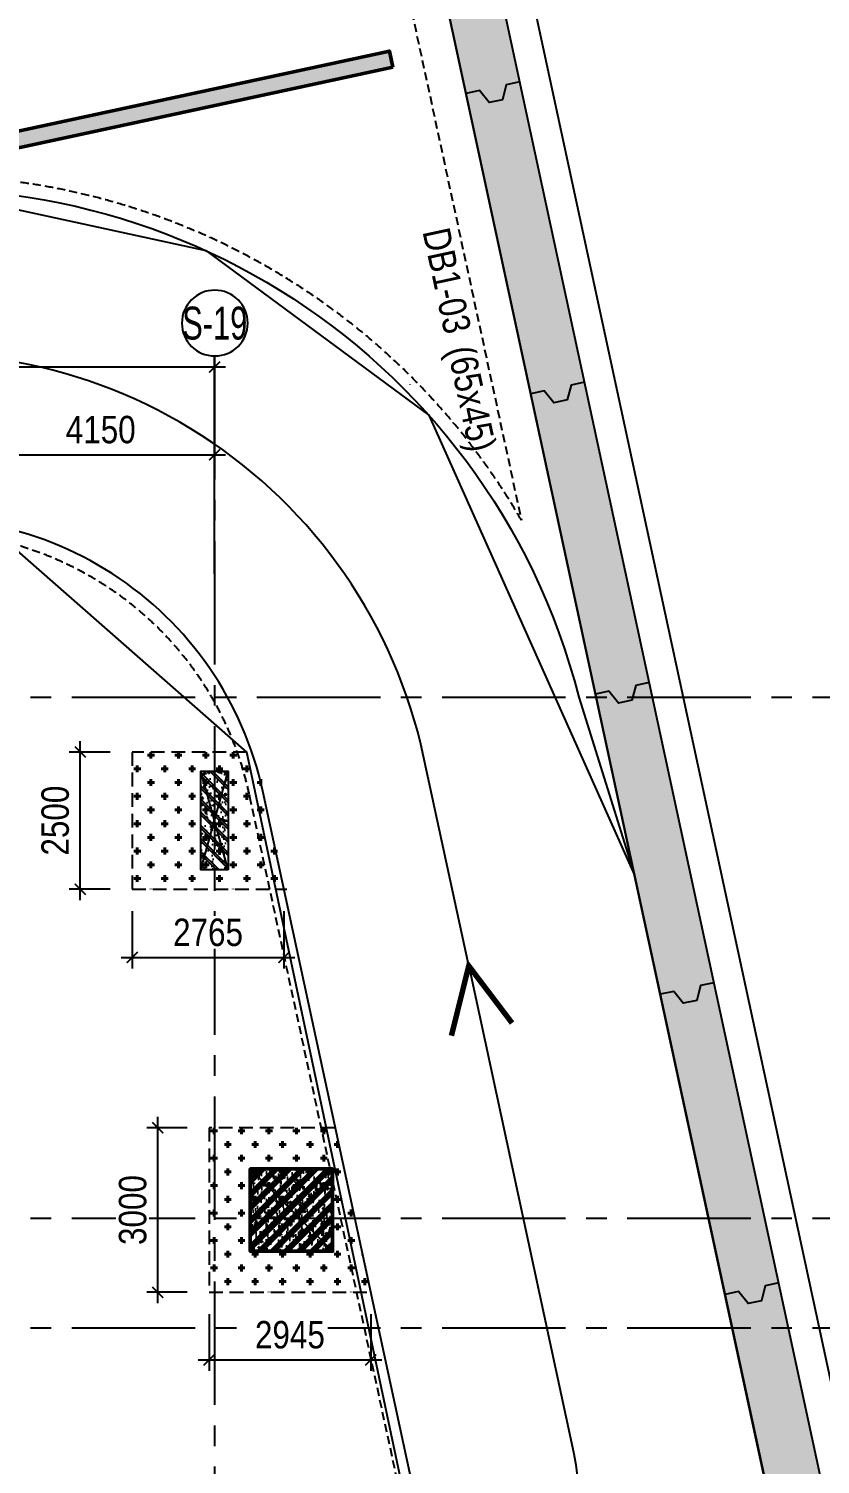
# Model space of a CAD drawing. Header units: millimetres. Extents: x -1534340 to 1713810, y -1348191 to 1114081.
# Drawn here: x 1144068 to 1158494, y -335483 to -309309 of the extents above; entities that cross this region are included whole.
import ezdxf
from ezdxf.enums import TextEntityAlignment as Align
from ezdxf.xclip import XClip

# ---------------------------------------------------------------- set-up
doc = ezdxf.new("R2010")
doc.units = ezdxf.units.MM
doc.header["$LTSCALE"] = 100
doc.header["$XCLIPFRAME"] = 0
doc.header["$PDMODE"] = 32
doc.header["$PDSIZE"] = 2.5
for name, pattern in [('CENTER2', [1.125, 0.75, -0.125, 0.125, -0.125]), ('DASHED', [4.5, 3, -1.5]), ('HIDDEN', [0.375, 0.25, -0.125]), ('Xref_ST_MBDV Cot vach 30.7.2022$0$DASHDOT', [1, 0.5, -0.25, 0, -0.25])]:
    doc.linetypes.add(name, pattern=pattern)
for name, color, linetype, lineweight in [('0-Hatch', 250, 'Continuous', 40), ('ccu12-Tencaukien', 9, 'Continuous', 15), ('KT-Net cot', 2, 'Continuous', 50), ('KT-Net cot vach', 6, 'Continuous', 50), ('KT-Vat lieu', 250, 'Continuous', 9)]:
    doc.layers.add(name, color=color, linetype=linetype, lineweight=lineweight)
for name, color, linetype in [('0-khuat', 3, 'HIDDEN'), ('ccu11-Khuat', 9, 'DASHED'), ('ccu11-Manh', 8, 'Continuous'), ('ccu11-Thay', 7, 'Continuous'), ('ccu12-Hatch', 250, 'Continuous'), ('ccu12-Manh', 8, 'Continuous'), ('ccu12-Text', 31, 'Continuous'), ('ccu12-Truc', 13, 'CENTER2'), ('KC-Betong', 6, 'Continuous'), ('KC2-DIM', 251, 'Continuous'), ('KT-Dim', 8, 'Continuous'), ('Xref_ST_MBDV Cot vach 30.7.2022$0$Xref_ST_MBDV Cot vach 30.7.2022|Xref_ST_MBDV Cot vach 30.7.2022|Xref_ST_MBDV Cot vach 30.7.2022|Xref_ST_MBDV Cot vach 30.7.2022|A-CORE-OTLN', 2, 'Continuous'), ('Xref_ST_MBDV Cot vach 30.7.2022$0$Xref_ST_MBDV Cot vach 30.7.2022|Xref_ST_MBDV Cot vach 30.7.2022|Xref_ST_MBDV Cot vach 30.7.2022|Xref_ST_MBDV Cot vach 30.7.2022|A-WALL-PATT', 251, 'Continuous'), ('Xref_ST_MBDV Cot vach 30.7.2022$0$Xref_ST_MBDV Cot vach 30.7.2022|Xref_ST_MBDV Cot vach 30.7.2022|Xref_ST_MBDV Cot vach 30.7.2022|Xref_ST_MBDV Cot vach 30.7.2022|ccu12-Thay', 7, 'Continuous'), ('Xref_ST_MBDV Cot vach 30.7.2022$0$Xref_ST_MBDV Cot vach 30.7.2022|Xref_ST_MBDV Cot vach 30.7.2022|Xref_ST_MBDV Cot vach 30.7.2022|Xref_ST_MBDV Cot vach 30.7.2022|Site_plot line', 1, 'Xref_ST_MBDV Cot vach 30.7.2022$0$DASHDOT'), ('Xref_ST_MBDV Cot vach 30.7.2022|Xref_ST_MBDV Cot vach 30.7.2022|Xref_ST_MBDV Cot vach 30.7.2022|Xref_ST_MBDV Cot vach 30.7.2022|A-GRID-SYM', 50, 'Continuous'), ('Xref_ST_MBDV Cot vach 30.7.2022|Xref_ST_MBDV Cot vach 30.7.2022|Xref_ST_MBDV Cot vach 30.7.2022|Xref_ST_MBDV Cot vach 30.7.2022|KC-Betong', 6, 'Continuous')]:
    doc.layers.add(name, color=color, linetype=linetype)
doc.styles.add('Arial Narrow', font='ARIALN.TTF')
doc.styles.add('HBA-Text', font='GOTHIC.TTF')
doc.dimstyles.new('ccu12-200', dxfattribs={"dimscale": 200, "dimtxt": 2.5, "dimasz": 1, "dimexe": 1, "dimexo": 2, "dimgap": 1, "dimtad": 1, "dimdec": 0, "dimrnd": 5, "dimdsep": 46, "dimtxsty": 'Arial Narrow', "dimblk": 'ARCHTICK', "dimcen": -1, "dimdle": 1, "dimclrd": 256, "dimclre": 256, "dimclrt": 3, "dimadec": 0, "dimazin": 2, "dimtfac": 0.1, "dimtdec": 0, "dimtmove": 0, "dimatfit": 1, "dimldrblk": 'ARCHTICK', "dimfxl": 1, "dimtvp": 0.8333333333333334, "dimtolj": 1, "dimtzin": 12, "dimarcsym": 0})

# ---------------------------------------------------------------- blocks, each defined once
blk = doc.blocks.new('MBKC-B1-PN')
at = {"layer": '0-Hatch', "ltscale": 2}
h = blk.add_hatch(dxfattribs=at)
h.set_pattern_fill('CROSS', color=256, scale=1000.000000000006, angle=90.00000000000001, style=0)
h.set_pattern_definition([(90, (1648795.804644322, -7892615.616708719), (-250.0000000000016, 250.0000000000015), [125.0000000000008, -375.0000000000023]), (180, (1648858.304644322, -7892553.116708719), (-250.0000000000015, -250.0000000000016), [125.0000000000008, -375.0000000000023])])
edge = h.paths.add_edge_path()
edge.add_line((101553.2101972667, -18576.61670866824), (101114.1348522825, -16789.66159481514))
edge.add_arc((100067.0759963382, -16799.69477553252), 1047.106925068649, 0.5490057349479628, 43.67353934010852)
edge.add_line((100824.4339181602, -16076.61670866824), (98736.80464431108, -16076.6167086683))
edge.add_line((98736.80464431108, -16076.6167086683), (98736.80464431108, -18576.61670866824))
edge.add_line((98736.80464431108, -18576.61670866824), (101553.2101972667, -18576.61670866824))
h = blk.add_hatch(dxfattribs=at)
h.set_pattern_fill('CROSS', color=256, scale=1000.000000000006, angle=90.00000000000001, style=0)
h.set_pattern_definition([(90, (1650195.804633926, -7899715.616671358), (-250.0000000000016, 250.0000000000015), [125.0000000000008, -375.0000000000023]), (180, (1650258.304633926, -7899653.116671358), (-250.0000000000015, -250.0000000000016), [125.0000000000008, -375.0000000000023])])
h.paths.add_polyline_path([(103083.6488955882, -25926.6166713073), (102436.984653458, -22926.6166713073), (100136.8046339147, -22926.6166713073), (100136.8046339147, -25926.6166713073)])
at = {"layer": '0-khuat', "ltscale": 10}
for points in [[(100824.4339181602, -16076.61670866824), (98736.80464431108, -16076.61670866824), (98736.80464431108, -18576.61670866824), (101553.2101972667, -18576.61670866824)], [(102436.984653458, -22926.6166713073), (100136.8046339147, -22926.6166713073), (100136.8046339147, -25926.6166713073), (103083.6488955882, -25926.6166713073)]]:
    blk.add_lwpolyline(points, dxfattribs=at)
at = {"layer": 'ccu11-Khuat', "ltscale": 0.5}
for points in [[(64992.858256415, -41259.67588329985), (86647.00724546285, -40575.28673728317), (86647.00724546285, -34672.34070721071), (99736.2720188559, -34258.64859011065, 0.4681895009446196), (103567.4013430104, -29357.2740589765), (100869.7479684651, -16842.34034781862, 0.4142135623734859), (93680.75955739152, -12203.00358212186), (90503.73006778164, -12887.82737116754), (89165.48201694572, -6679.436848046898)], [(92310.27698922902, 50866.59806175606), (105829.3848882704, -11851.1479566737, 0.2837891548357015), (94227.44293558202, -5588.307141001336)]]:
    blk.add_lwpolyline(points, format="xyb", dxfattribs=at)
at = {"layer": 'ccu11-Thay'}
blk.add_lwpolyline([(86897.00724546285, -41217.70993746206), (86897.00724546285, -34914.56417634879), (99744.1694382194, -34508.52382051066, 0.4681895009446107), (103811.7882268277, -29304.59530597302), (101114.1348522825, -16789.66159481514, 0.4142135623734772), (93628.0808043878, -11958.61669830448), (90695.43819859531, -12590.76173434639), (89431.14812650462, -6725.476522729441), (92363.79073229712, -6093.331486687588, -0.4032773817334345), (106873.8511256131, -15076.61661195703), (107889.4423621271, -18323.41632070072)], format="xyb", dxfattribs=at)
at = {"layer": 'ccu12-Manh'}
for points in [[(104869.852232174, -19975.9190022315), (104046.7774580917, -16157.51655877364, 0.4142135623734784), (92995.93576834258, -9025.974092496035), (90063.29316254985, -9658.119128538005)], [(104869.8522321763, -19975.91900224163), (106744.430832637, -28672.45026993152, -0.4681895009446141), (99838.93847058108, -37507.02658530936), (86897.00724546285, -37916.06215916114)]]:
    blk.add_lwpolyline(points, format="xyb", dxfattribs=at)
at = {"layer": 'ccu12-Manh', "linetype": 'Continuous', "const_width": 100}
blk.add_lwpolyline([(105658.3140935879, -21016.88803680189), (104869.8522321773, -19975.91900223569), (104552.7635536692, -21247.38814716076)], dxfattribs=at)
at = {"layer": 'Xref_ST_MBDV Cot vach 30.7.2022$0$Xref_ST_MBDV Cot vach 30.7.2022|Xref_ST_MBDV Cot vach 30.7.2022|Xref_ST_MBDV Cot vach 30.7.2022|Xref_ST_MBDV Cot vach 30.7.2022|A-CORE-OTLN', "color": 6}
blk.add_lwpolyline([(64968.80776126822, -41910.76057298976), (105785.5588329486, -40620.72874475905), (111202.0284154708, -33691.14119643258), (92975.20629092352, 50866.59806175559)], dxfattribs=at)
blk = doc.blocks.new('Xref_ST_MBDV Cot vach 30.7.2022$0$Tuong Vay01-flat-1')
at = {"layer": 'Xref_ST_MBDV Cot vach 30.7.2022$0$Xref_ST_MBDV Cot vach 30.7.2022|Xref_ST_MBDV Cot vach 30.7.2022|Xref_ST_MBDV Cot vach 30.7.2022|Xref_ST_MBDV Cot vach 30.7.2022|A-WALL-PATT'}
h = blk.add_hatch(dxfattribs=at)
h.set_pattern_fill('ACET-2D-VATLIEU04', color=256, scale=50, pattern_type=2)
h.set_pattern_definition([(49.99999999999999, (-11139561.83942936, -1407213.44759845), (-225.902473859489, 189.5546824974008), [37.49999998626113, -412.4999998488724]), (355, (-11139561.83942936, -1407213.44759845), (32.12721218541265, 367.2157156157773), [29.99999999490911, -329.9999999440002]), (100.4514, (-11139531.95358936, -1407216.06226845), (-341.2315265778452, -62.9441868767608), [31.87009499667636, -350.57105596344]), (46.18420000000001, (-11139561.83942936, -1407113.44759845), (-319.1804974675179, 306.2520974436775), [56.24999996954708, -618.749999665018]), (96.6356, (-11139517.37105686, -1407120.34425195), (-516.9959221575409, -60.14402179722674), [47.80514400473094, -525.8565000520404]), (351.1842, (-11139561.83942936, -1407113.44759845), (84.74077420309186, 546.3954293043353), [45.00000000792112, -495.0000000871323]), (21, (-11139511.83942936, -1407138.44759845), (-105.6808218676597, 275.3079533968121), [37.49999999934682, -412.499999992815]), (326.0000000000001, (-11139511.83942936, -1407138.44759845), (206.1288045682013, 305.5985201385338), [30.00000001746614, -330.0000001921275]), (71.4514, (-11139486.96831286, -1407155.22340145), (-328.9637652803212, 110.3801005582791), [31.87009499870726, -350.5710559857798]), (37.50000000000001, (-11139561.83942936, -1407213.44759845), (-78.13452938385308, 101.8269011885859), [0, -325.9999998517854, 0, -334.9999998476936, 0, -331.2499998493985]), (7.499999999999999, (-11139561.83942936, -1407213.44759845), (-23.27934638224542, 176.8241910238285), [0, -191.0000000278261, 0, -318.5000000464012, 0, -126.2500000183929]), (327.5, (-11139673.33942936, -1407213.44759845), (71.94441751949489, 112.9301145330537), [0, -125.0000000614986, 0, -390.0000001918756, 0, -517.5000002546042]), (317.5, (-11139723.33942936, -1407213.44759845), (158.0205495897681, 172.4491691102739), [0, -162.4999999478019, 0, -258.9999999168043, 0, -367.4999998819521]), (45, (-11139561.83942936, -1407213.44759845), (-150.2601910028607, 150.2601910026278), []), (45, (-11139561.83942936, -1407152.19759845), (-150.2601910028607, 150.2601910026278), [])])
h.paths.add_polyline_path([(-82665.42454257607, -118500.0088302612), (-81837.41861176863, -121132.0343658989), (-80902.71611081436, -123728.0834242017), (-79862.87874617614, -126283.8385967175), (-78719.63840653747, -128795.0430432414), (-77474.89874527603, -131257.5152608277), (-76130.7324262727, -133667.1548922951), (-74689.37767251953, -136019.9495540815), (-73153.2345392555, -138311.981517314), (-71524.86091735773, -140539.4342316107), (-69806.96827445179, -142698.5986796832), (-68002.4171395041, -144785.8795539467), (-66114.21234000102, -146797.8012427511), (-64145.497998368, -148731.0136179249), (-62099.55229647644, -150582.2976132843), (-59979.78201714717, -152348.5705846979), (-57789.71687134914, -154026.8914431464), (-55533.00362077914, -155614.4655520306), (-53213.40000534989, -157108.6493807235), (-50834.76848621853, -158506.954906286), (-48401.06981415115, -159807.0537564463), (-45916.35643433966, -161006.7810866404), (-43384.76573854871, -162104.1391847725), (-40810.51317570359, -163097.3007977149), (-38197.88523275405, -163984.6121738681), (-35551.23229684308, -164764.5958169776), (-32874.96141154505, -165435.9529462866), (-30173.5289383363, -165997.5656592443), (-27451.44813587703, -166448.4963081502), (-24701.85157574899, -166789.3238736566), (-4396.734290909022, -168938.2567786218), (36420.01678077132, -167648.2249503911), (41836.4863632936, -160718.6374020646), (12445.38596707024, -24367.66042796941), (8472.910947457654, -9248.974452903174), (-4718.707271176856, -5521.400683149928), (-10557.45827306993, -9946.818014640827), (-34021.18647153303, -27848.24941525888), (-39776.65152562223, -32008.57135346811), (-41248.85870469548, -35293.77142358455), (-45787.31564925052, -38574.38242801698), (-49368.4870454669, -38942.00303377653), (-57644.18705056235, -44924.06981060421), (-59844.65461433306, -46601.45355761005), (-61968.93197572604, -48362.30333496258), (-64019.60134904832, -50208.3517090485), (-65993.2459566202, -52136.53199238679), (-67886.59205765836, -54143.61763671576), (-69696.47008413821, -56226.27801198442), (-71419.8706161473, -58381.05012253253), (-73053.93764149398, -60604.33085121214), (-74595.93274202198, -62892.42844269238), (-76043.29574720934, -65241.53179885377), (-77393.615911806, -67647.72832025355), (-78644.64476583898, -70107.01135663176), (-79794.29917307012, -72615.28586126259), (-80840.66479975358, -75168.37520986283), (-81781.99930225872, -77762.02815519366), (-82616.73522835784, -80391.9259061541), (-83343.48262714595, -83053.68931881292), (-83961.03136360087, -85742.88618860021), (-84468.3531336058, -88455.03863057657), (-84864.60300002433, -91185.62932156771), (-85149.1148865223, -93930.11565387133), (-85321.41487544402, -96683.60341540864), (-85381.30445068702, -99529.50948559865), (-85328.50406530127, -102200.8374458619), (-85163.21024433896, -104955.3926120612), (-84885.69993967563, -107700.5945179402), (-84496.42936686985, -110432.1923394061), (-83996.04728951491, -113145.6335586284), (-83385.3738030456, -115836.3975027683)], flags=16)
h.paths.add_polyline_path([(-83625.45879450254, -118780.6341908188), (-82785.20518665202, -121451.592054751), (-81836.67593448795, -124086.0436255364), (-80781.45706173405, -126679.6041032514), (-79621.30565389246, -129227.9548506811), (-78358.15352366865, -131726.8525110248), (-76994.10399421491, -134172.1360737709), (-75531.42839684151, -136559.7338032422), (-73972.56228888594, -138885.6700187323), (-72320.10139823705, -141146.0717144171), (-70576.79730102606, -143337.1750085717), (-68745.55283991061, -145455.3314108832), (-66829.41729043424, -147497.0138977058), (-64831.58128353581, -149458.8227850739), (-62755.37149274349, -151337.4913895966), (-60604.24509477988, -153129.8914679771), (-58381.7840128839, -154833.0384259534), (-56091.68895242736, -156444.0962880657), (-53737.77323871478, -157960.3824199464), (-51323.95646727085, -159379.3719952791), (-48854.25797718205, -160698.7021999834), (-46332.79015832208, -161916.1761666269), (-43763.75160367042, -163029.7666325136), (-41151.42011806555, -164037.6193153583), (-38500.14559506811, -164938.0560009221), (-35814.34277378954, -165729.5773374715), (-33098.48388773762, -166410.8653324069), (-30357.09121792205, -166980.7855469028), (-27594.72956264392, -167438.3889849058), (-24815.98988816142, -167782.8289991841), (-4433.735052675009, -169939.9255319908), (36919.56229590811, -168632.9359166666), (42912.68845487945, -160965.5998827359), (13418.22973546013, -24135.12373521132), (9294.838300889242, -8442.070929647249), (-4925.935208282433, -4423.687328800617), (-11162.76267831214, -9150.82235655561), (-34617.47974592447, -27045.37879939191), (-40579.63196872547, -31355.10398377781), (-42051.83914779872, -34640.30405389448), (-46155.98199344426, -37606.97231750819), (-49737.15338966064, -37974.59292326774), (-58240.31235744618, -44121.0777798905), (-60467.11885703541, -45818.53930653841), (-62622.81900685839, -47605.43596977205), (-64703.8232677374, -49478.79233927629), (-66706.66158131324, -51435.49383058609), (-68628.013630962, -53472.26783320424), (-70464.66541309468, -55585.73726807744), (-72213.55809716694, -57772.38228180911), (-73871.79587351345, -60028.54927773564), (-75436.60120790266, -62350.49395546387), (-76905.37393212318, -64734.34577669739), (-78275.66833624989, -67176.13529814105), (-79545.20269040763, -69671.7966022063), (-80711.86304414831, -72217.17406733404), (-81773.70674647763, -74808.02928769216), (-82728.96568063274, -77440.04813065287), (-83576.04920824617, -80108.84792049509), (-84313.5468179807, -82809.98473610263), (-84940.23047422245, -85538.9608107484), (-85455.05666192248, -88291.23202148662), (-85857.16812421381, -91062.21545574092), (-86145.88844638877, -93847.29761108034), (-86320.75738810934, -96641.83923533), (-86381.51240370423, -99528.87035845965), (-86327.91179009154, -102240.684236032), (-86160.19218073785, -105035.6641918905), (-85878.57688103244, -107821.473743778), (-85483.548480995, -110593.4755141111), (-84975.76463904232, -113347.0545681345), (-84356.0573821161, -116077.6233250971)])
at = {"layer": 'Xref_ST_MBDV Cot vach 30.7.2022$0$Xref_ST_MBDV Cot vach 30.7.2022|Xref_ST_MBDV Cot vach 30.7.2022|Xref_ST_MBDV Cot vach 30.7.2022|Xref_ST_MBDV Cot vach 30.7.2022|A-CORE-OTLN', "color": 6}
for points in [[(-4433.735052675009, -169939.9255319908), (36919.56229590811, -168632.9359166666), (42912.68845487945, -160965.5998827359), (13418.22973546013, -24135.12373521132)], [(-4396.734290909022, -168938.2567786218), (36420.01678077132, -167648.2249503911), (41836.4863632936, -160718.6374020646), (12445.38596707024, -24367.66042796941)]]:
    blk.add_lwpolyline(points, dxfattribs=at)
at = {"layer": 'Xref_ST_MBDV Cot vach 30.7.2022$0$Xref_ST_MBDV Cot vach 30.7.2022|Xref_ST_MBDV Cot vach 30.7.2022|Xref_ST_MBDV Cot vach 30.7.2022|Xref_ST_MBDV Cot vach 30.7.2022|ccu12-Thay', "ltscale": 10}
for points in [[(36428.30904737301, -130883.3145866711), (36184.08561728895, -130935.958106447), (36114.52443474531, -131206.8654371127), (35869.97409719415, -131259.5794233456), (35694.98494218662, -131041.3860789109), (35450.76151210442, -131094.029598685)], [(37608.31311465055, -136357.5807841818), (37364.08968456648, -136410.2243039578), (37294.52850202285, -136681.1316346235), (37049.97816447169, -136733.8456208564), (36874.98900946416, -136515.6522764217), (36630.76557938196, -136568.2957961957)], [(38788.31718192622, -141831.8469816926), (38544.09375184216, -141884.4905014685), (38474.53256929852, -142155.3978321343), (38229.98223174736, -142208.1118183671), (38054.99307673983, -141989.9184739324), (37810.76964665763, -142042.5619937065)], [(39968.32124920376, -147306.1131792036), (39724.09781911969, -147358.7566989795), (39654.53663657606, -147629.6640296453), (39409.98629902489, -147682.3780158781), (39234.99714401737, -147464.1846714434), (38990.77371393517, -147516.8281912175)], [(41148.32531648129, -152780.3793767144), (40904.10188639723, -152833.0228964903), (40834.54070385359, -153103.930227156), (40589.99036630243, -153156.6442133889), (40415.0012112949, -152938.4508689542), (40170.7777812127, -152991.0943887283)]]:
    blk.add_lwpolyline(points, dxfattribs=at)
at = {"layer": 'Xref_ST_MBDV Cot vach 30.7.2022$0$Xref_ST_MBDV Cot vach 30.7.2022|Xref_ST_MBDV Cot vach 30.7.2022|Xref_ST_MBDV Cot vach 30.7.2022|Xref_ST_MBDV Cot vach 30.7.2022|Site_plot line', "ltscale": 5000}
blk.add_line((43504.5996052511, -161101.4292471041), (13953.29380807281, -24007.22855418688), dxfattribs=at)
blk = doc.blocks.new('_ARCHTICK')
at = {"color": 0, "linetype": 'ByBlock', "const_width": 0.15}
blk.add_lwpolyline([(-0.5, -0.5), (0.5, 0.5)], dxfattribs=at)
blk = doc.blocks.new('*D1129')
at = {"layer": 'Defpoints', "color": 0, "transparency": 16777216}
for p in [(409199.3874795341, -68274.78057617624), (405049.3874795341, -70845.41449127195, -7.59482372827136e-05), (409199.3874795341, -70726.58228353027)]:
    blk.add_point(p, dxfattribs=at)
at = {"layer": 'KT-Dim', "lineweight": -2, "transparency": 16777216}
for p, q in [((404849.3874795341, -68274.78057617624), (409399.3874795341, -68274.78057617624)), ((405049.3874795341, -70445.41449127195), (405049.3874795341, -68074.78057617624)), ((409199.3874795341, -70326.58228353027), (409199.3874795341, -68074.78057617624))]:
    blk.add_line(p, q, dxfattribs=at)
at = {"layer": 'KT-Dim', "lineweight": -2, "transparency": 16777216, "xscale": 200, "yscale": 200, "zscale": 200, "rotation": 180}
blk.add_blockref('_ARCHTICK', (405049.3874795341, -68274.78057617624), dxfattribs=at)
at = {"layer": 'KT-Dim', "lineweight": -2, "transparency": 16777216, "xscale": 200, "yscale": 200, "zscale": 200}
blk.add_blockref('_ARCHTICK', (409199.3874795341, -68274.78057617624), dxfattribs=at)
at = {"layer": 'KT-Dim', "color": 3, "transparency": 16777216, "insert": (407124.3874795341, -67819.4940823154), "char_height": 500, "attachment_point": 5, "style": 'Arial Narrow'}
blk.add_mtext('\\A1;4150', dxfattribs=at)
blk = doc.blocks.new('*D1130')
at = {"layer": 'Defpoints', "color": 0, "transparency": 16777216}
for p in [(409199.3874795341, -66674.78057617624), (381599.3874795341, -70845.41449127195), (409199.3874795341, -70845.41449127195)]:
    blk.add_point(p, dxfattribs=at)
at = {"layer": 'KT-Dim', "lineweight": -2, "transparency": 16777216}
for p, q in [((381599.3874795341, -70445.41449127195), (381599.3874795341, -66474.78057617624)), ((409199.3874795341, -70445.41449127195), (409199.3874795341, -66474.78057617624)), ((381399.3874795341, -66674.78057617624), (409399.3874795341, -66674.78057617624))]:
    blk.add_line(p, q, dxfattribs=at)
at = {"layer": 'KT-Dim', "lineweight": -2, "transparency": 16777216, "xscale": 200, "yscale": 200, "zscale": 200, "rotation": 180}
blk.add_blockref('_ARCHTICK', (381599.3874795341, -66674.78057617624), dxfattribs=at)
at = {"layer": 'KT-Dim', "lineweight": -2, "transparency": 16777216, "xscale": 200, "yscale": 200, "zscale": 200}
blk.add_blockref('_ARCHTICK', (409199.3874795341, -66674.78057617624), dxfattribs=at)
at = {"layer": 'KT-Dim', "color": 3, "transparency": 16777216, "insert": (395399.3874795341, -66219.4940823154), "char_height": 500, "attachment_point": 5, "style": 'Arial Narrow'}
blk.add_mtext('\\A1;27600', dxfattribs=at)
blk = doc.blocks.new('GRID-SYM-flat-73')
at = {"layer": 'Xref_ST_MBDV Cot vach 30.7.2022|Xref_ST_MBDV Cot vach 30.7.2022|Xref_ST_MBDV Cot vach 30.7.2022|Xref_ST_MBDV Cot vach 30.7.2022|A-GRID-SYM'}
blk.add_circle((-7.267935535991315e-20, -1.216128191088018e-17, -4.068591107726854e-07), 900.0000000000003, dxfattribs=at)
at = {"layer": 'Xref_ST_MBDV Cot vach 30.7.2022|Xref_ST_MBDV Cot vach 30.7.2022|Xref_ST_MBDV Cot vach 30.7.2022|Xref_ST_MBDV Cot vach 30.7.2022|A-GRID-SYM', "style": 'HBA-Text'}
blk.add_attdef('GRID', text='', height=900.0000000000003, rotation=359.6302510781834, dxfattribs=at).set_placement((-7.267935535991315e-20, -1.216128191088018e-17, -4.068591107726854e-07), align=Align.MIDDLE_CENTER)
blk = doc.blocks.new('*U149')
h = blk.add_hatch()
h.set_pattern_fill('VATLIEU04', color=250, scale=40, style=0, pattern_type=2)
h.set_pattern_definition([(49.99999999999999, (-449.9999999999825, 1849.999999999997), (286.9040730403014, -25.10085399303804), [30, -330]), (355, (-449.9999999999825, 1849.999999999997), (-55.50053344520001, 300.8768534800047), [24, -264]), (100.4514, (-426.0913279999825, 1847.908263999997), (231.4037526856086, 275.7758168243814), [25.496076, -280.4568448]), (46.18420000000001, (-449.9999999999825, 1929.999999999997), (426.8964194502578, -66.20760573160723), [45, -495]), (96.6356, (-414.4253019999824, 1924.482677199996), (373.8650822194813, 389.6471483601767), [38.2441152, -420.6852]), (351.1842, (-449.9999999999825, 1929.999999999997), (373.8647780534509, 389.6474403701299), [36, -396]), (21, (-409.9999999999825, 1909.999999999997), (238.7628208473847, -161.0475562661355), [30, -330]), (326.0000000000001, (-409.9999999999825, 1909.999999999997), (97.32613276863269, 290.0600180187412), [24, -264]), (71.4514, (-390.1031067999825, 1896.579357599996), (336.089051432596, 129.012198683981), [25.496076, -280.4568448]), (37.50000000000001, (-449.9999999999825, 1849.999999999997), (4.863942126916267, 133.1575415325246), [0, -260.8, 0, -268, 0, -265]), (7.499999999999999, (-449.9999999999825, 1849.999999999997), (105.2278149768594, 157.7646847529441), [0, -152.8, 0, -254.8, 0, -101]), (327.5, (-539.1999999999825, 1849.999999999997), (213.5289744689636, -9.021948693751902), [0, -100, 0, -312, 0, -414]), (317.5, (-579.1999999999825, 1849.999999999997), (233.2744677369545, 40.04199293292709), [0, -130, 0, -207.2, 0, -294]), (45, (-449.9999999999825, 1849.999999999997), (-120.2081528017131, 120.2081528017131), []), (45, (-449.9999999999825, 1898.999999999997), (-120.2081528017131, 120.2081528017131), [])])
h.paths.add_polyline_path([(-475, -474.9999999999998), (25, -475.0000000000047), (25.00000000001745, 1324.999999999997), (-474.9999999999825, 1325.000000000002)])
at = {"color": 6, "ltscale": 0.25}
blk.add_lwpolyline([(-475, -474.9999999999998), (25, -475.0000000000047), (25.00000000001745, 1324.999999999997), (-474.9999999999825, 1325.000000000002)], close=True, dxfattribs=at)
at = {"layer": 'Defpoints', "linetype": 'ByBlock', "ltscale": 30}
for p, q in [((25, -475.0000000000047), (-474.9999999999825, 1325.000000000002)), ((-475, -474.9999999999998), (25.00000000001745, 1324.999999999997))]:
    blk.add_line(p, q, dxfattribs=at)
blk = doc.blocks.new('*U151')
h = blk.add_hatch()
h.set_pattern_fill('VATLIEU04', color=250, scale=40, style=0, pattern_type=2)
h.set_pattern_definition([(49.99999999999999, (550, -550), (286.9040730403014, -25.10085399303804), [30, -330]), (355, (550, -550), (-55.50053344520001, 300.8768534800047), [24, -264]), (100.4514, (573.908672, -552.091736), (231.4037526856086, 275.7758168243814), [25.496076, -280.4568448]), (46.18420000000001, (550, -470), (426.8964194502578, -66.20760573160723), [45, -495]), (96.6356, (585.574698, -475.5173228), (373.8650822194813, 389.6471483601767), [38.2441152, -420.6852]), (351.1842, (550, -470), (373.8647780534509, 389.6474403701299), [36, -396]), (21, (590, -490), (238.7628208473847, -161.0475562661355), [30, -330]), (326.0000000000001, (590, -490), (97.32613276863269, 290.0600180187412), [24, -264]), (71.4514, (609.8968932, -503.4206424), (336.089051432596, 129.012198683981), [25.496076, -280.4568448]), (37.50000000000001, (550, -550), (4.863942126916267, 133.1575415325246), [0, -260.8, 0, -268, 0, -265]), (7.499999999999999, (550, -550), (105.2278149768594, 157.7646847529441), [0, -152.8, 0, -254.8, 0, -101]), (327.5, (460.8, -550), (213.5289744689636, -9.021948693751902), [0, -100, 0, -312, 0, -414]), (317.5, (420.8, -550), (233.2744677369545, 40.04199293292709), [0, -130, 0, -207.2, 0, -294]), (45, (550, -550), (-120.2081528017131, 120.2081528017131), []), (45, (550, -501), (-120.2081528017131, 120.2081528017131), [])])
h.paths.add_polyline_path([(-475, 475), (1025, 475), (1025, -1025), (-475, -1025)])
at = {"color": 6, "ltscale": 0.25}
blk.add_lwpolyline([(-475, 475), (1025, 475), (1025, -1025), (-475, -1025)], close=True, dxfattribs=at)
at = {"layer": 'Defpoints', "linetype": 'ByBlock', "ltscale": 30}
for p, q in [((1025, 475), (-475, -1025)), ((-475, 475), (1025, -1025))]:
    blk.add_line(p, q, dxfattribs=at)
blk = doc.blocks.new('MBDV-B1-T1-PN')
at = {"layer": 'KT-Net cot vach'}
blk.add_blockref('*U151', (101361.8044801299, -24151.61616647651), dxfattribs=at)
at = {"layer": 'Xref_ST_MBDV Cot vach 30.7.2022|Xref_ST_MBDV Cot vach 30.7.2022|Xref_ST_MBDV Cot vach 30.7.2022|Xref_ST_MBDV Cot vach 30.7.2022|KC-Betong', "linetype": 'ByBlock', "xscale": -1}
blk.add_blockref('*U149', (100011.8044801299, -17751.61616640782, -7.594824095580321e-05), dxfattribs=at)
blk = doc.blocks.new('*U704')
at = {"layer": 'ccu12-Tencaukien', "color": 8, "ltscale": 10000}
blk.add_line((360.6565736538532, -155.3215232637356), (354.4065714950475, -155.3215232637356), dxfattribs=at)
at = {"layer": 'ccu12-Text', "color": 2, "style": 'Arial Narrow', "width": 0.8}
blk.add_attdef('SH', text='', height=300, dxfattribs=at).set_placement((275.6048113084853, 5.864471777974813), align=Align.BOTTOM_RIGHT)
at = {"layer": 'ccu12-Text', "color": 31, "style": 'Arial Narrow', "width": 0.8}
for tag, p in [('(', (507.5315725744504, -75.41116959831947)), ('KT', (632.605666770517, -75.41116959831947)), (')', (962.8971199221714, -75.41116959831947))]:
    blk.add_attdef(tag, text='', height=250, dxfattribs=at).set_placement(p, align=Align.BOTTOM_LEFT)
blk = doc.blocks.new('*D1401')
at = {"layer": 'Defpoints', "color": 0, "ltscale": 0.5, "transparency": 16777216}
for p in [(1146419.776821527, -329347.4463610439), (1147355.240748655, -329347.4463610439), (1147355.240748655, -332347.4463610439)]:
    blk.add_point(p, dxfattribs=at)
at = {"layer": 'KC2-DIM', "lineweight": -2, "ltscale": 0.5, "transparency": 16777216}
for p, q in [((1146419.776821527, -332547.4463610439), (1146419.776821527, -329147.4463610439)), ((1146955.240748655, -329347.4463610439), (1146219.776821527, -329347.4463610439)), ((1146955.240748655, -332347.4463610439), (1146219.776821527, -332347.4463610439))]:
    blk.add_line(p, q, dxfattribs=at)
at = {"layer": 'KC2-DIM', "lineweight": -2, "ltscale": 0.5, "transparency": 16777216, "xscale": 200, "yscale": 200, "zscale": 200}
for p, rotation in [((1146419.776821527, -329347.4463610439), 90), ((1146419.776821527, -332347.4463610439), 270)]:
    blk.add_blockref('_ARCHTICK', p, dxfattribs=dict(at, rotation=rotation))
at = {"layer": 'KC2-DIM', "color": 3, "ltscale": 0.5, "transparency": 16777216, "insert": (1145964.490327666, -330847.4463610441), "char_height": 500, "attachment_point": 5, "rotation": 90, "style": 'Arial Narrow', "bg_fill": 3, "box_fill_scale": 1.1, "bg_fill_color": 256, "bg_fill_true_color": 13158600, "bg_fill_transparency": 0}
blk.add_mtext('\\A1;3000', dxfattribs=at)
blk = doc.blocks.new('*D1402')
at = {"layer": 'Defpoints', "color": 0, "ltscale": 0.5, "transparency": 16777216}
for p in [(1147355.240748654, -332347.4463610438), (1150302.085010328, -332347.4463610438), (1150302.085010328, -333579.0811981114)]:
    blk.add_point(p, dxfattribs=at)
at = {"layer": 'KC2-DIM', "lineweight": -2, "ltscale": 0.5, "transparency": 16777216}
for p, q in [((1147355.240748654, -332747.4463610438), (1147355.240748654, -333779.0811981114)), ((1150302.085010328, -332747.4463610438), (1150302.085010328, -333779.0811981114)), ((1147155.240748654, -333579.0811981114), (1150502.085010328, -333579.0811981114))]:
    blk.add_line(p, q, dxfattribs=at)
at = {"layer": 'KC2-DIM', "lineweight": -2, "ltscale": 0.5, "transparency": 16777216, "xscale": 200, "yscale": 200, "zscale": 200, "rotation": 180}
blk.add_blockref('_ARCHTICK', (1147355.240748654, -333579.0811981114), dxfattribs=at)
at = {"layer": 'KC2-DIM', "lineweight": -2, "ltscale": 0.5, "transparency": 16777216, "xscale": 200, "yscale": 200, "zscale": 200}
blk.add_blockref('_ARCHTICK', (1150302.085010328, -333579.0811981114), dxfattribs=at)
at = {"layer": 'KC2-DIM', "color": 3, "ltscale": 0.5, "transparency": 16777216, "insert": (1148828.662879491, -333123.7947042506), "char_height": 500, "attachment_point": 5, "style": 'Arial Narrow', "bg_fill": 3, "box_fill_scale": 1.1, "bg_fill_color": 256, "bg_fill_true_color": 13158600, "bg_fill_transparency": 0}
blk.add_mtext('\\A1;2945', dxfattribs=at)
blk = doc.blocks.new('*D1403')
at = {"layer": 'Defpoints', "color": 0, "ltscale": 0.5, "transparency": 16777216}
for p in [(1145955.240759051, -324997.4463984047), (1148717.757625162, -324997.4463984047), (1148717.757625162, -326242.4304370435)]:
    blk.add_point(p, dxfattribs=at)
at = {"layer": 'KC2-DIM', "lineweight": -2, "ltscale": 0.5, "transparency": 16777216}
for p, q in [((1145955.240759051, -325397.4463984047), (1145955.240759051, -326442.4304370435)), ((1148717.757625162, -325397.4463984047), (1148717.757625162, -326442.4304370435)), ((1145755.240759051, -326242.4304370435), (1148917.757625162, -326242.4304370435))]:
    blk.add_line(p, q, dxfattribs=at)
at = {"layer": 'KC2-DIM', "lineweight": -2, "ltscale": 0.5, "transparency": 16777216, "xscale": 200, "yscale": 200, "zscale": 200, "rotation": 180}
blk.add_blockref('_ARCHTICK', (1145955.240759051, -326242.4304370435), dxfattribs=at)
at = {"layer": 'KC2-DIM', "lineweight": -2, "ltscale": 0.5, "transparency": 16777216, "xscale": 200, "yscale": 200, "zscale": 200}
blk.add_blockref('_ARCHTICK', (1148717.757625162, -326242.4304370435), dxfattribs=at)
at = {"layer": 'KC2-DIM', "color": 3, "ltscale": 0.5, "transparency": 16777216, "insert": (1147336.499192107, -325787.1439431827), "char_height": 500, "attachment_point": 5, "style": 'Arial Narrow', "bg_fill": 3, "box_fill_scale": 1.1, "bg_fill_color": 256, "bg_fill_true_color": 13158600, "bg_fill_transparency": 0}
blk.add_mtext('\\A1;2765', dxfattribs=at)
blk = doc.blocks.new('*D1404')
at = {"layer": 'Defpoints', "color": 0, "ltscale": 0.5, "transparency": 16777216}
for p in [(1145007.889655899, -322497.4463984048), (1145955.240759051, -322497.4463984048), (1145955.240759051, -324997.4463984048)]:
    blk.add_point(p, dxfattribs=at)
at = {"layer": 'KC2-DIM', "lineweight": -2, "ltscale": 0.5, "transparency": 16777216}
for p, q in [((1145007.889655899, -325197.4463984048), (1145007.889655899, -322297.4463984048)), ((1145555.240759051, -322497.4463984048), (1144807.889655899, -322497.4463984048)), ((1145555.240759051, -324997.4463984048), (1144807.889655899, -324997.4463984048))]:
    blk.add_line(p, q, dxfattribs=at)
at = {"layer": 'KC2-DIM', "lineweight": -2, "ltscale": 0.5, "transparency": 16777216, "xscale": 200, "yscale": 200, "zscale": 200}
for p, rotation in [((1145007.889655899, -322497.4463984048), 90), ((1145007.889655899, -324997.4463984048), 270)]:
    blk.add_blockref('_ARCHTICK', p, dxfattribs=dict(at, rotation=rotation))
at = {"layer": 'KC2-DIM', "color": 3, "ltscale": 0.5, "transparency": 16777216, "insert": (1144552.603162038, -323747.4463984051), "char_height": 500, "attachment_point": 5, "rotation": 90, "style": 'Arial Narrow', "bg_fill": 3, "box_fill_scale": 1.1, "bg_fill_color": 256, "bg_fill_true_color": 13158600, "bg_fill_transparency": 0}
blk.add_mtext('\\A1;2500', dxfattribs=at)
blk = doc.blocks.new('Vach-NN-PN')
at = {"layer": 'KT-Vat lieu'}
h = blk.add_hatch(dxfattribs=at)
h.set_pattern_fill('BTCT', color=256, scale=40)
h.set_pattern_definition([(49.99999999999999, (108165.766868453, -54076.05759553041), (286.9040730403014, -25.10085399303804), [30, -330]), (355, (108165.766868453, -54076.05759553041), (-55.50053344520001, 300.8768534800047), [24, -264]), (100.4514, (108189.6755404533, -54078.14933153044), (231.4037526856086, 275.7758168243814), [25.496076, -280.4568448]), (46.18420000000001, (108165.766868453, -53996.05759553041), (426.8964194502578, -66.20760573160723), [45, -495]), (96.6356, (108201.3415664532, -54001.57491833041), (373.8650822194813, 389.6471483601767), [38.2441152, -420.6852]), (351.1842, (108165.766868453, -53996.05759553041), (373.8647780534509, 389.6474403701299), [36, -396]), (21, (108205.766868453, -54016.05759553041), (238.7628208473847, -161.0475562661355), [30, -330]), (326.0000000000001, (108205.766868453, -54016.05759553041), (97.32613276863269, 290.0600180187412), [24, -264]), (71.4514, (108225.663761653, -54029.47823793039), (336.089051432596, 129.012198683981), [25.496076, -280.4568448]), (37.50000000000001, (108165.766868453, -54076.05759553041), (4.863942126916267, 133.1575415325246), [0, -260.8, 0, -268, 0, -265]), (7.499999999999999, (108165.766868453, -54076.05759553041), (105.2278149768594, 157.7646847529441), [0, -152.8, 0, -254.8, 0, -101]), (327.5, (108076.5668684533, -54076.05759553041), (213.5289744689636, -9.021948693751902), [0, -100, 0, -312, 0, -414]), (317.5, (108036.5668684533, -54076.05759553041), (233.2744677369545, 40.04199293292709), [0, -130, 0, -207.2, 0, -294]), (45, (108165.766868453, -54076.05759553041), (-106.0660171779821, 106.0660171779821), []), (45, (108236.477546453, -54076.05759553041), (-106.0660171779821, 106.0660171779821), [])])
h.paths.add_polyline_path([(105091.726123967, -15518.05671617202), (105028.5116203628, -15224.7924555908), (86552.86320376303, -19207.30618264573), (86616.07770736702, -19500.57044322649)])
at = {"layer": 'KT-Net cot'}
blk.add_lwpolyline([(105091.726123967, -15518.05671617202), (105028.5116203628, -15224.7924555908), (86552.86320376303, -19207.30618264573), (86616.07770736702, -19500.57044322649)], close=True, dxfattribs=at)
blk = doc.blocks.new('Grid-ST-flat-3')
at = {"layer": 'ccu12-Truc', "ltscale": 30}
for p, q in [((409199.3874795341, -66474.78057617624), (409199.3874795341, -104409.5824195731)), ((366096.2468389631, -72696.27186137123), (425824.0468604062, -72696.27186137007)), ((366096.2468389794, -82196.27186137065), (425824.0468603973, -82196.27186136972)), ((366096.2468389806, -84196.27186137141), (425824.046860399, -84196.27186136867))]:
    blk.add_line(p, q, dxfattribs=at)
at = {"layer": 'KT-Dim'}
ref = blk.add_blockref('GRID-SYM-flat-73', (409202.7929266859, -65874.79024047928, 2.712394071846536e-07), dxfattribs=dict(at, xscale=-0.6666666666666665, yscale=0.6666666666666665, zscale=0.6666666666666665, rotation=179.6748020054017))
ref.add_attrib('GRID', 'S-19', dxfattribs={"layer": 'Xref_ST_MBDV Cot vach 30.7.2022|Xref_ST_MBDV Cot vach 30.7.2022|Xref_ST_MBDV Cot vach 30.7.2022|Xref_ST_MBDV Cot vach 30.7.2022|A-GRID-SYM', "height": 600, "style": 'HBA-Text', "width": 0.7}).set_placement((409202.7929266859, -65874.79024047928, -2.531607909422862e-05), align=Align.MIDDLE_CENTER)
for base, p1, p2, picture, middle in [((409199.3874795341, -66674.78057617624), (381599.3874795341, -70845.41449127195), (409199.3874795341, -70845.41449127195), '*D1130', (395399.3874795341, -66219.4940823154)), ((409199.3874795341, -68274.78057617624), (405049.3874795341, -70845.41449127195, -7.59482372827136e-05), (409199.3874795341, -70726.58228353027), '*D1129', (407124.3874795341, -67819.4940823154))]:
    dim = blk.add_linear_dim(base=base, p1=p1, p2=p2, dimstyle='ccu12-200', dxfattribs=at)
    dim.commit()
    dim.dimension.update_dxf_attribs({"geometry": picture, "text_midpoint": middle})

msp = doc.modelspace()

# ---------------------------------------------------------------- hatches: boundary and pattern name
at = {"layer": 'ccu12-Hatch', "ltscale": 0.5}
h = msp.add_hatch(dxfattribs=at)
h.set_pattern_fill('VATLIEU04', color=256, scale=50, pattern_type=2)
h.set_pattern_definition([(49.99999999999999, (826618.0048283928, -166592.8483729344), (358.6300913003767, -31.37606749129755), [37.5, -412.5]), (355, (826618.0048283928, -166592.8483729344), (-69.3756668065, 376.0960668500059), [30, -330]), (100.4514, (826647.8906683929, -166595.4630429344), (289.2546908570108, 344.7197710304768), [31.870095, -350.571056]), (46.18420000000001, (826618.0048283928, -166492.8483729344), (533.6205243128222, -82.75950716450905), [56.25, -618.75]), (96.6356, (826662.4732008928, -166499.7450264345), (467.3313527743517, 487.0589354502209), [47.805144, -525.8565]), (351.1842, (826618.0048283928, -166492.8483729344), (467.3309725668136, 487.0593004626623), [45, -495]), (21, (826668.0048283928, -166517.8483729344), (298.4535260592309, -201.3094453326694), [37.5, -412.5]), (326.0000000000001, (826668.0048283928, -166517.8483729344), (121.6576659607909, 362.5750225234265), [30, -330]), (71.4514, (826692.8759448929, -166534.6241759344), (420.111314290745, 161.2652483549762), [31.870095, -350.571056]), (37.50000000000001, (826618.0048283928, -166592.8483729344), (6.079927658645334, 166.4469269156558), [0, -326, 0, -335, 0, -331.25]), (7.499999999999999, (826618.0048283928, -166592.8483729344), (131.5347687210743, 197.2058559411801), [0, -191, 0, -318.5, 0, -126.25]), (327.5, (826506.5048283928, -166592.8483729344), (266.9112180862045, -11.27743586718988), [0, -125, 0, -390, 0, -517.5]), (317.5, (826456.5048283928, -166592.8483729344), (291.5930846711931, 50.05249116615887), [0, -162.5, 0, -259, 0, -367.5]), (45, (826618.0048283928, -166592.8483729344), (-150.2601910021414, 150.2601910021414), []), (45, (826618.0048283928, -166531.5983729344), (-150.2601910021414, 150.2601910021414), [])])
h.paths.add_polyline_path([(1150707.698200418, -310012.7077435933), (1150644.483696814, -309719.443483012), (1132168.835280214, -313701.957210067), (1132232.049783818, -313995.2214706477)])

# ---------------------------------------------------------------- linework, layer by layer
at = {"layer": 'KC-Betong'}
msp.add_lwpolyline([(1150707.698200418, -310012.7077435933), (1150644.483696814, -309719.443483012), (1132168.835280214, -313701.957210067), (1132232.049783818, -313995.2214706477)], close=True, dxfattribs=at)

# ---------------------------------------------------------------- block references
ref = msp.add_blockref('Xref_ST_MBDV Cot vach 30.7.2022$0$Tuong Vay01-flat-1', (1116587.426605196, -179396.1816894468))
XClip(ref).set_block_clipping_path([(-91541.67363452361, -190955.66829734467), (52438.32550173579, -76158.0499385341)])
msp.add_blockref('Grid-ST-flat-3', (738255.8532795282, -248801.1744403235))
at = {"layer": 'ccu11-Manh'}
msp.add_blockref('MBDV-B1-T1-PN', (1047218.43611474, -306420.8296897365), dxfattribs=at)
at = {"layer": 'ccu12-Tencaukien', "extrusion": (-8.654578046189631e-07, -6.354457417048731e-07, 0.9999999999994236)}
ref = msp.add_blockref('*U704', (1151390.852081402, -315193.6678841295, -1.77317648755227), dxfattribs=dict(at, xscale=1.815893337873056, yscale=1.815893337873056, zscale=1.815893337873056, rotation=261.7011907708614))
ref.add_attrib('KT', '(65x45)', dxfattribs={"color": 31, "extrusion": (-8.654578046189631e-07, -6.354457417048731e-07, 0.9999999999994236), "height": 499.9999999999999, "rotation": 282.1642570587708, "style": 'Arial Narrow'}).set_placement((1151549.209432923, -315186.0064060914, -0.7961636073883345), align=Align.BOTTOM_LEFT)
ref.add_attrib('SH', 'DB1-03', dxfattribs={"color": 2, "extrusion": (-8.654578046189631e-07, -6.354457417048731e-07, 0.9999999999994236), "height": 499.9999999999999, "rotation": 282.1642570587708, "style": 'Arial Narrow'}).set_placement((1151504.169095879, -314934.930271314, -0.7959070328089174), align=Align.BOTTOM_RIGHT)
at = {"layer": 'KC2-DIM', "ltscale": 0.5}
msp.add_blockref('MBKC-B1-PN', (1047218.43611474, -306420.8296897365), dxfattribs=at)
at = {"layer": 'KT-Net cot'}
msp.add_blockref('Vach-NN-PN', (1045612.52361667, -294491.8028398871), dxfattribs=at)

# ---------------------------------------------------------------- next in the draw order: dimensions: what is measured, and where the dimension line sits
at = {"layer": 'KC2-DIM', "ltscale": 0.5}
for p1, p2, distance, picture, middle in [((1145955.240759051, -324997.4463984047), (1148717.757625162, -324997.4463984047), -1244.984038638766, '*D1403', (1147336.499192107, -325787.1439431827)), ((1147355.240748654, -332347.4463610438), (1147355.240748654, -329347.4463610438), 935.4639271269552, '*D1401', (1145964.490327666, -330847.4463610441))]:
    dim = msp.add_aligned_dim(p1=p1, p2=p2, distance=distance, dimstyle='ccu12-200', override={"dimfxl": 150, "dimtfill": 1}, dxfattribs=at)
    dim.commit()
    dim.dimension.update_dxf_attribs({"geometry": picture, "text_midpoint": middle})

# ---------------------------------------------------------------- next in the draw order: dimensions: what is measured, and where the dimension line sits
for p1, p2, distance, picture, middle in [((1145955.240759051, -324997.4463984047), (1145955.240759051, -322497.4463984047), 947.3511031519156, '*D1404', (1144552.603162038, -323747.4463984051)), ((1147355.240748654, -332347.4463610438), (1150302.085010328, -332347.4463610438), -1231.6348370676278, '*D1402', (1148828.662879491, -333123.7947042506))]:
    dim = msp.add_aligned_dim(p1=p1, p2=p2, distance=distance, dimstyle='ccu12-200', override={"dimfxl": 150, "dimtfill": 1}, dxfattribs=at)
    dim.commit()
    dim.dimension.update_dxf_attribs({"geometry": picture, "text_midpoint": middle})

# ---------------------------------------------------------------- next in the draw order: linework, layer by layer
at = {"layer": 'ccu12-Manh', "ltscale": 0.5}
msp.add_lwpolyline([(1134115.443360202, -347638.5396271985), (1134115.443360202, -341335.3938660853), (1147455.240759062, -340632.4399904986), (1151111.493017755, -336993.6433670815), (1148042.8700329, -322497.4463984047), (1143305.240759062, -318340.3880171906), (1137913.874313335, -319011.5914240829), (1136564.350716588, -312750.8914711794), (1142174.021494945, -312237.9958602075), (1147296.101343783, -313355.2279550048), (1151358.022021074, -316356.0563386603), (1155107.878476867, -324744.2460104372), (1158423.91296849, -340114.8190915114), (1153007.443385968, -347044.4066398379), (1134115.443360202, -347638.5396271985)], dxfattribs=at)

doc.saveas('drawing.dxf')
